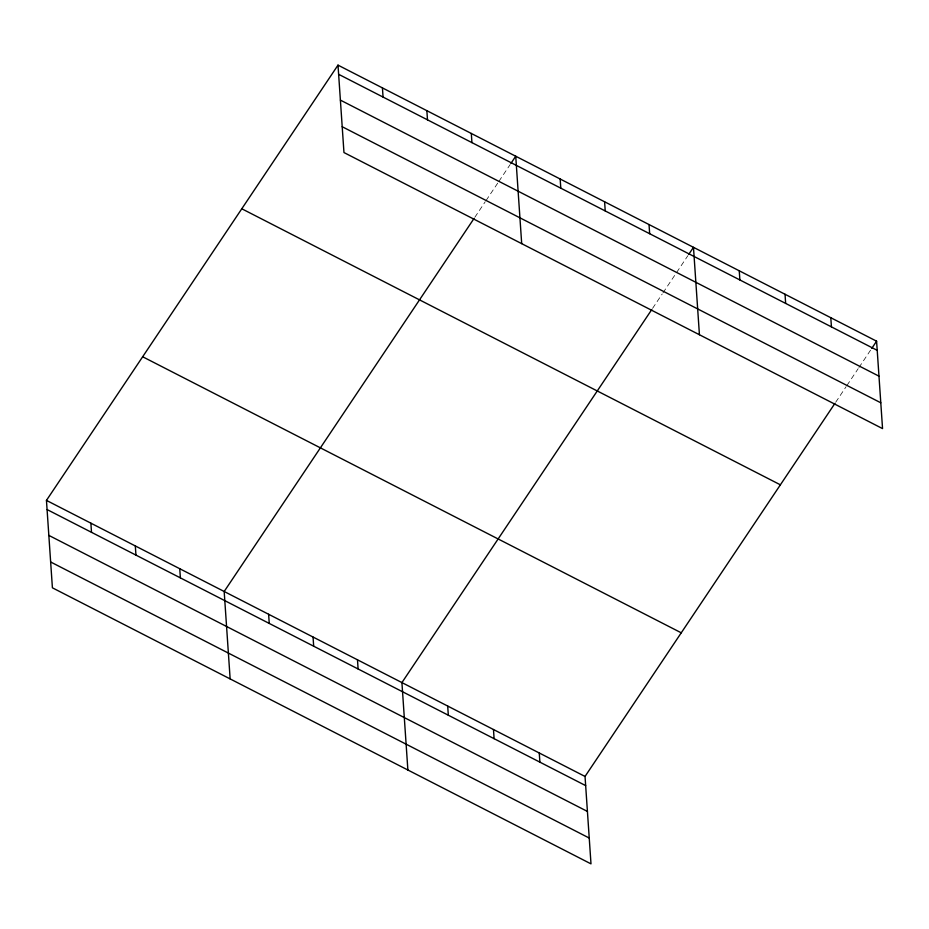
<?xml version="1.0" encoding="UTF-8"?>
<svg xmlns="http://www.w3.org/2000/svg" width="929" height="929" viewBox="0 0 929 929"><rect width="100%" height="100%" fill="white"/><g stroke="black" fill="none" stroke-linecap="round" stroke-linejoin="round"><path stroke-width="0.7" stroke-dasharray="4.64 3.48" d="M474.847 217.27L485.263 201.709M486.076 200.513L498.095 182.56M498.896 181.364L510.126 164.607M652.576 308.37L662.203 294.005M663.004 292.809L675.836 273.66M676.637 272.464L687.855 255.707M835.705 402.234L846.122 386.673M846.923 385.477L858.152 368.708M858.953 367.512L870.972 349.559"/><path stroke-width="1.39" d="M834.904 403.43L585.038 776.447L590.995 863.865L52.407 587.813L46.45 500.394L338.005 65.135L876.593 341.187L882.55 428.606L343.962 152.553L338.005 65.135M474.045 218.466L224.179 591.494L230.148 678.913M510.927 163.411L515.734 156.223L521.692 243.642M651.775 309.566L401.92 682.594L407.877 770.013M688.656 254.511L693.475 247.323L699.432 334.742M871.785 348.363L876.593 341.187M338.62 74.297L877.22 350.349M340.386 100.111L878.973 376.164M342.197 126.727L880.785 402.78M241.784 208.77L780.383 484.822M142.66 356.759L681.247 632.812M46.45 500.394L585.038 776.447M47.077 509.556L585.665 785.609M48.831 535.383L587.418 811.435M50.654 561.987L589.241 838.039M830.805 317.718L831.432 326.88M785.028 294.249L785.655 303.411M739.252 270.792L739.879 279.954M649.034 224.551L649.661 233.713M604.605 201.779L605.232 210.941M560.164 179.007L560.791 188.169M539.261 752.989L539.888 762.152M471.305 133.451L471.932 142.613M493.473 729.52L494.1 738.683M426.864 110.679L427.491 119.841M447.697 706.063L448.324 715.214M382.434 87.907L383.062 97.069M357.491 659.822L358.106 668.985M313.05 637.05L313.677 646.201M268.62 614.266L269.247 623.429M179.75 568.722L180.377 577.884M135.32 545.95L135.948 555.112M90.879 523.178L91.506 532.34"/></g></svg>
